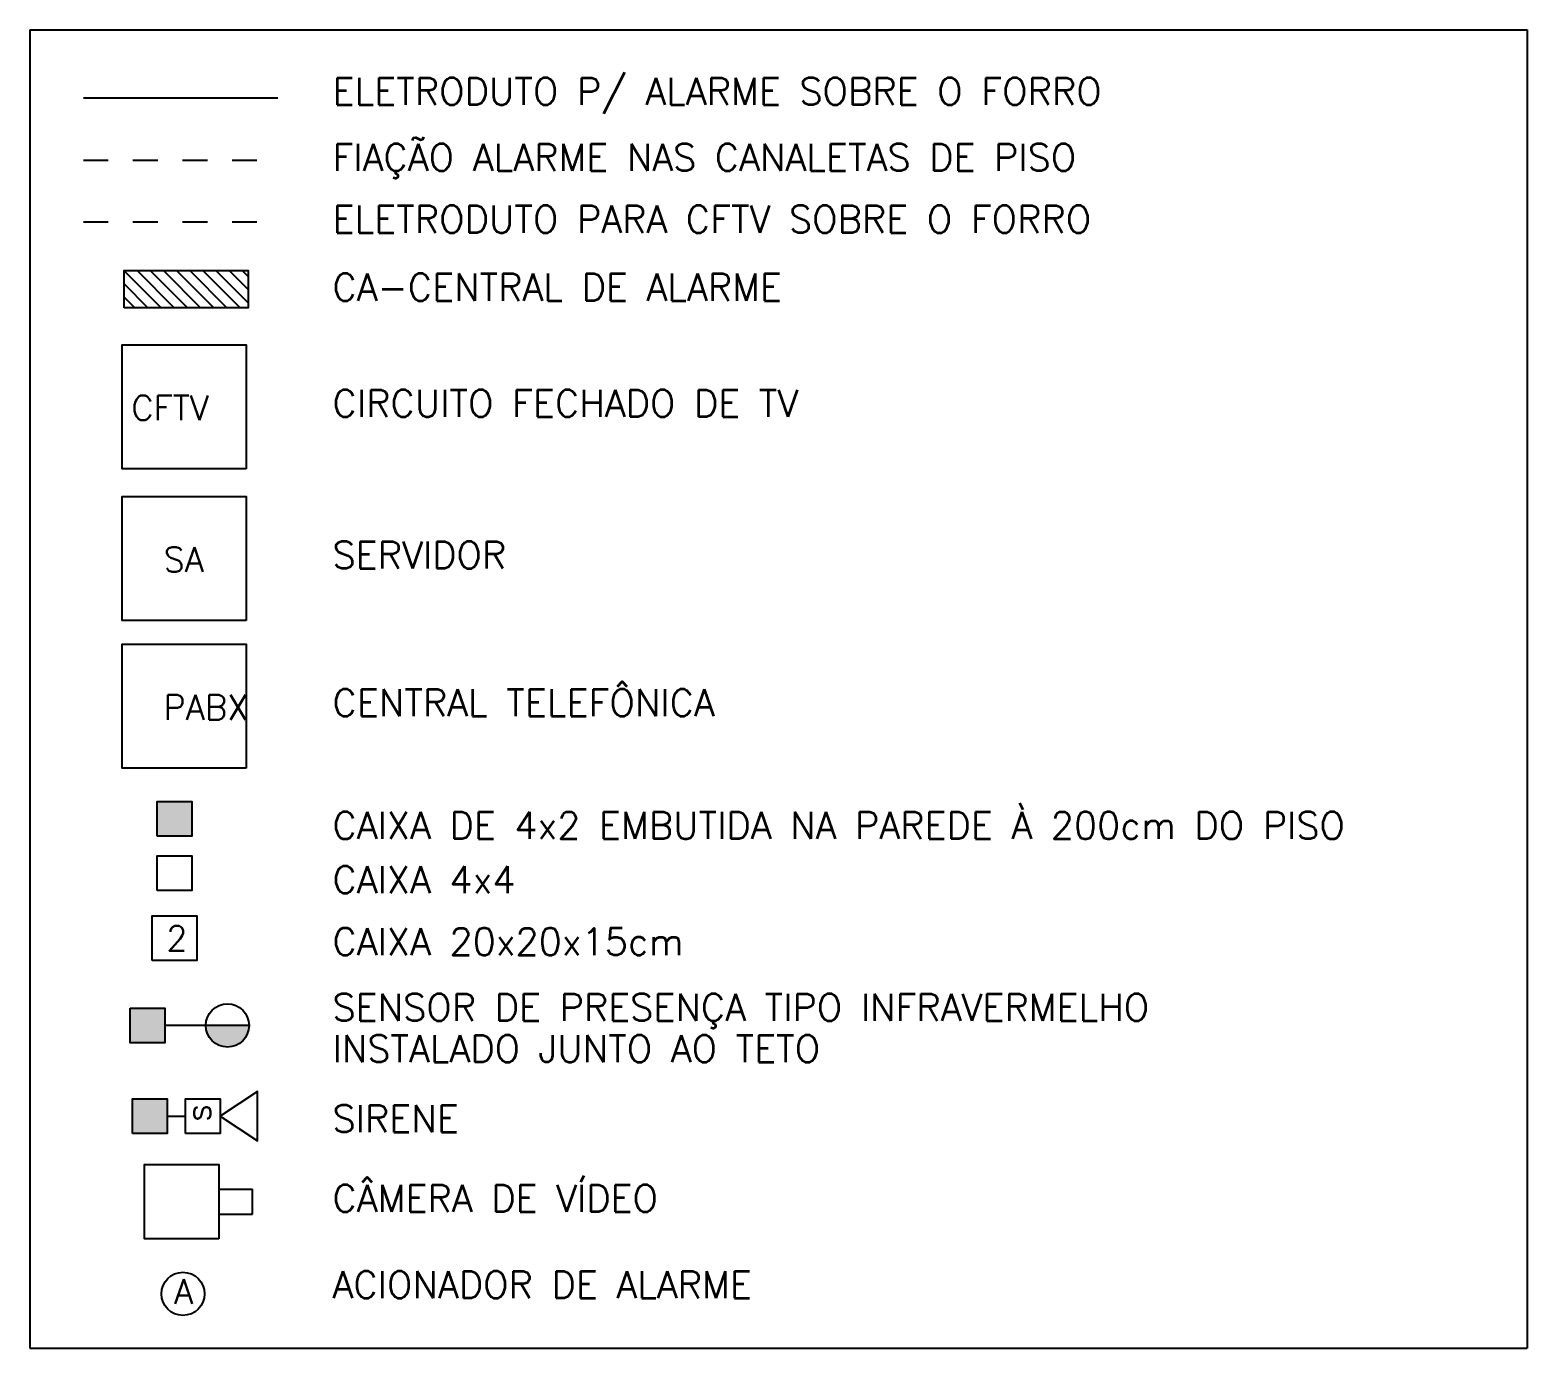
# Model space of a CAD drawing. Extents: x 16 to 124, y 36 to 90.
# Drawn here: x 52.33 to 58.37, y 50.35 to 55.66 of the extents above; entities that cross this region are included whole.
import ezdxf

# ---------------------------------------------------------------- set-up
doc = ezdxf.new("R2010")
doc.units = 0
doc.header["$LTSCALE"] = 0.02
doc.linetypes.add('DASHDOT', pattern=[1, 0.5, -0.25, 0, -0.25])
doc.linetypes.add('DASHED2', pattern=[0.375, 0.25, -0.125])
for name, color, linetype in [('20TEXTO_02', 1, 'CONTINUOUS'), ('CAIXAS', 7, 'CONTINUOUS'), ('CAN-ALARME', 10, 'DASHDOT'), ('CAN-SENSOR', 9, 'DASHED2'), ('CANALETAS', 4, 'CONTINUOUS'), ('TEXTO', 7, 'CONTINUOUS')]:
    doc.layers.add(name, color=color, linetype=linetype)
doc.styles.add('ROMANS', font='simplex.shx')

msp = doc.modelspace()

# ---------------------------------------------------------------- hatches: boundary and pattern name
at = {"layer": 'CAIXAS'}
h = msp.add_hatch(dxfattribs=at)
h.set_pattern_fill('ANSI31', color=256, scale=0.3, angle=90, style=0)
h.set_pattern_definition([(135, (22.82241, -19.309918), (-0.026516504, -0.026516504), [])])
h.paths.add_polyline_path([(52.71059, 54.61493), (52.71059, 54.54459), (53.21059, 54.54459), (53.21059, 54.61493)])
h.paths.add_polyline_path([(52.71059, 54.69459), (52.71059, 54.61493), (53.21059, 54.61493), (53.21059, 54.69459)])
for points in [[(52.98353, 52.55313), (52.84353, 52.55313), (52.84353, 52.41313), (52.98353, 52.41313)], [(52.87434, 51.58023), (52.87434, 51.72023), (52.73434, 51.72023), (52.73434, 51.58023)], [(53.21417, 51.65023), (53.0401, 51.65023, 1.0000002)], [(52.88444, 51.35455), (52.74444, 51.35455), (52.74444, 51.21455), (52.88444, 51.21455)]]:
    msp.add_hatch(color=256, dxfattribs=at).paths.add_polyline_path(points)

# ---------------------------------------------------------------- linework, layer by layer
for p, q in [((53.21417, 51.65023), (52.87434, 51.65023)), ((52.88444, 51.28455), (52.95827, 51.28455)), ((53.09241, 50.98978), (53.22833, 50.98978)), ((53.22833, 50.88978), (53.22833, 50.98978)), ((53.09241, 50.88978), (53.22833, 50.88978))]:
    msp.add_line(p, q, dxfattribs=at)
for points in [[(52.71059, 54.54459), (52.71059, 54.69459), (53.21059, 54.69459), (53.21059, 54.54459)], [(53.20202, 53.8951), (52.70202, 53.8951), (52.70202, 54.3951), (53.20202, 54.3951)], [(53.20202, 53.28369), (52.70202, 53.28369), (52.70202, 53.78369), (53.20202, 53.78369)], [(53.20202, 52.68761), (52.70202, 52.68761), (52.70202, 53.18761), (53.20202, 53.18761)], [(52.84353, 52.41313), (52.84353, 52.55313), (52.98353, 52.55313), (52.98353, 52.41313)], [(52.84353, 52.19489), (52.84353, 52.33489), (52.98353, 52.33489), (52.98353, 52.19489)], [(52.82353, 51.91278), (52.82353, 52.09278), (53.00353, 52.09278), (53.00353, 51.91278)], [(52.73434, 51.72023), (52.87434, 51.72023), (52.87434, 51.58023), (52.73434, 51.58023)], [(52.74444, 51.21455), (52.74444, 51.35455), (52.88444, 51.35455), (52.88444, 51.21455)], [(52.95827, 51.21455), (52.95827, 51.35455), (53.09827, 51.35455), (53.09827, 51.21455)], [(53.09827, 51.28455), (53.24827, 51.18455), (53.24827, 51.38455)], [(53.09241, 50.78978), (52.79241, 50.78978), (52.79241, 51.08978), (53.09241, 51.08978)]]:
    msp.add_lwpolyline(points, close=True, dxfattribs=at)
for centre in [(53.12713, 51.65023), (52.94763, 50.56795)]:
    msp.add_circle(centre, 0.08703, dxfattribs=at)
at = {"layer": 'CAN-ALARME', "ltscale": 0.5}
msp.add_line((52.54611, 55.14034), (53.3297, 55.14034), dxfattribs=at)
at = {"layer": 'CAN-SENSOR'}
msp.add_line((52.54611, 54.89087), (53.3297, 54.89087), dxfattribs=at)
at = {"layer": 'CANALETAS'}
msp.add_line((52.54611, 55.39086), (53.3297, 55.39086), dxfattribs=at)
at = {"layer": 'TEXTO'}
for p, q in [((52.33044, 55.66492), (58.36927, 55.66492)), ((52.33044, 55.66492), (52.33044, 50.3493)), ((58.36927, 55.66492), (58.36927, 50.3493)), ((52.33044, 50.3493), (58.36927, 50.3493))]:
    msp.add_line(p, q, dxfattribs=at)

# ---------------------------------------------------------------- texts
at = {"layer": '20TEXTO_02', "style": 'ROMANS'}
for s, height, p in [('ELETRODUTO P/ ALARME SOBRE O FORRO', 0.1090313, (53.55073, 55.36304)), ('FIAÇÃO ALARME NAS CANALETAS DE PISO', 0.1090313, (53.55073, 55.09686)), ('ELETRODUTO PARA CFTV SOBRE O FORRO', 0.1090313, (53.55073, 54.8474)), ('CA-CENTRAL DE ALARME', 0.1090313, (53.55073, 54.57313)), ('CIRCUITO FECHADO DE TV', 0.1090313, (53.55073, 54.1048)), ('SERVIDOR', 0.109031, (53.55073, 53.49339)), ('CENTRAL TELEFÔNICA', 0.1090313, (53.55073, 52.89731)), ('CAIXA DE 4x2 EMBUTIDA NA PAREDE À 200cm DO PISO', 0.1090313, (53.55073, 52.40227)), ('CAIXA 4x4', 0.109031, (53.55073, 52.18403)), ('CAIXA 20x20x15cm', 0.1090313, (53.55073, 51.93422)), ('SENSOR DE PRESENÇA TIPO INFRAVERMELHO', 0.1090313, (53.55073, 51.66897)), ('INSTALADO JUNTO AO TETO', 0.1090313, (53.55073, 51.50221)), ('SIRENE', 0.109031, (53.55073, 51.22)), ('CÂMERA DE VÍDEO', 0.1090313, (53.55073, 50.89879)), ('ACIONADOR DE ALARME', 0.1090313, (53.55073, 50.55052))]:
    msp.add_text(s, height=height, dxfattribs=at).set_placement(p)
at = {"layer": 'TEXTO', "style": 'ROMANS'}
for s, p in [('CFTV', (52.73953, 54.0909)), ('SA', (52.86932, 53.4795)), ('PABX', (52.86932, 52.88342)), ('2', (52.88034, 51.9516)), ('A', (52.91228, 50.52729))]:
    msp.add_text(s, height=0.1, dxfattribs=at).set_placement(p)
msp.add_text('s', height=0.1, rotation=90, dxfattribs=at).set_placement((53.05927, 51.26033))

doc.saveas('drawing.dxf')
